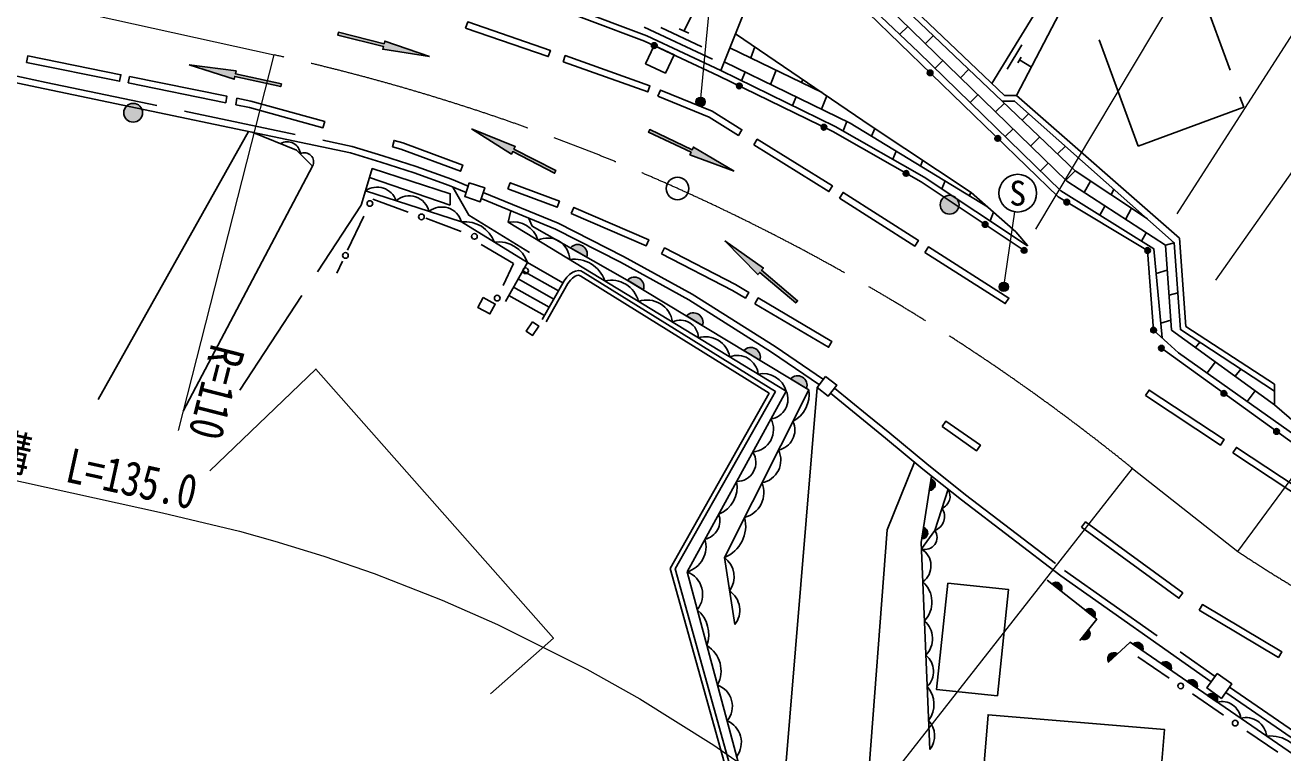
# Model space of a CAD drawing. Units: millimetres at full size, sheet at 1:1000; details may follow other scales. Extents: x 40000 to 680000, y 20000 to 380000.
# Drawn here: x 329447 to 396208, y 259171 to 297784 of the extents above; entities that cross this region are included whole.
import ezdxf
from ezdxf.enums import TextEntityAlignment as Align

# ---------------------------------------------------------------- set-up
doc = ezdxf.new("R2010")
doc.units = ezdxf.units.MM
doc.header["$LTSCALE"] = 1000
doc.linetypes.add('CHAIN', pattern=[18.5, 12, -1.5, 3.5, -1.5])
doc.linetypes.add('DASHED', pattern=[7.5, 6, -1.5])
for name, color, linetype, lineweight in [('M-BGD', 7, 'Continuous', 25), ('M-BMK', 2, 'CHAIN', 13), ('M-BMK-SRVR', 3, 'Continuous', 25), ('M-STR-HTXT', 7, 'Continuous', 13), ('M-STR-STRC', 7, 'Continuous', 25)]:
    doc.layers.add(name, color=color, linetype=linetype, lineweight=lineweight)
doc.styles.add('ＭＳ ゴシック', font='')
doc.styles.get('ＭＳ ゴシック').set_extended_font_data('MS Gothic')

msp = doc.modelspace()

# ---------------------------------------------------------------- hatches: boundary and pattern name
at = {"layer": 'M-BGD'}
for points in [[(362701, 296765, -1), (362973, 296637, -0.41421), (362773, 296565, -0.41421)], [(377375, 295359, -1), (377591, 295150, -0.41421), (377379, 295147, -0.41421)], [(367219, 294623, -1), (367489, 294492, -0.41421), (367289, 294423, -0.41421)], [(334681, 293136, -1), (335681, 293136, -0.41421), (335181, 292636, -0.41421)], [(371715, 292435, -1), (371985, 292304, -0.41421), (371785, 292235, -0.41421)], [(380966, 291880, -1), (381182, 291672, -0.41421), (380970, 291668, -0.41421)], [(376077, 289993, -1), (376337, 289844, -0.41421), (376133, 289789, -0.41421)], [(378018, 288256, -1), (379018, 288256, -0.41421), (378518, 287756, -0.41421)], [(384611, 288471, -1), (384869, 288317, -0.41421), (384663, 288265, -0.41421)], [(380281, 287290, -1), (380531, 287125, -0.41421), (380323, 287083, -0.41421)], [(358395, 285971, -0.82183), (359256, 285481)], [(382351, 285918, -1), (382601, 285752, -0.41421), (382393, 285710, -0.41421)], [(388882, 285829, -1), (389182, 285829, -0.41421), (389032, 285679, -0.41421)], [(361416, 284248, -0.82183), (362264, 283735)], [(364552, 282353, -0.82183), (365401, 281841)], [(389196, 281607, -1), (389496, 281607, -0.41421), (389346, 281457, -0.41421)], [(367594, 280515, -0.82183), (368442, 280003)], [(389609, 280643, -1), (389909, 280643, -0.41421), (389759, 280493, -0.41421)], [(370921, 278505, 0.82183), (370073, 279018)], [(392927, 278245, -1), (393227, 278245, -0.41421), (393077, 278095, -0.41421)], [(395723, 276224, -1), (396023, 276224, -0.41421), (395873, 276074, -0.41421)], [(377442, 273095), (377537, 273714, -0.84072)], [(377047, 270519), (377142, 271137, -0.84072)], [(384440, 267753), (383949, 268141, -0.84072)], [(386209, 266354), (385718, 266742, -0.84072)], [(385506, 265218), (385894, 265708, -0.84072)], [(387423, 264417), (386960, 263996, -0.84072)], [(388767, 264586), (388251, 264941, -0.84072)], [(390265, 263555), (389749, 263909, -0.84072)], [(391651, 262601), (391135, 262956, -0.84072)], [(392716, 261868), (392200, 262222, -0.84072)]]:
    msp.add_hatch(color=256, dxfattribs=at).paths.add_polyline_path(points)
at = {"layer": 'M-STR-HTXT'}
for points in [[(365495, 293869, -1), (365107, 293553, -0.41421), (365144, 293905, -0.41421)], [(381598, 284043, -0.41421), (381542, 283694, -0.41421), (381193, 283749, -1)]]:
    msp.add_hatch(color=256, dxfattribs=at).paths.add_polyline_path(points)
at = {"layer": 'M-STR-STRC'}
for points in [[(350907, 296118), (348536, 296944), (348500, 296798), (346075, 297405), (346038, 297260), (348464, 296653), (348427, 296507)], [(338150, 295673), (340543, 294915), (340575, 295061), (343016, 294522), (343049, 294669), (340608, 295208), (340640, 295354)], [(353138, 292286), (355257, 290941), (355326, 291075), (357549, 289930), (357617, 290064), (355395, 291208), (355463, 291341)], [(367087, 290041), (364923, 291313), (364859, 291177), (362598, 292245), (362534, 292109), (364795, 291041), (364731, 290906)], [(366587, 286340), (368347, 284550), (368444, 284664), (370350, 283046), (370447, 283161), (368541, 284779), (368638, 284893)]]:
    msp.add_hatch(color=256, dxfattribs=at).paths.add_polyline_path(points)

# ---------------------------------------------------------------- linework, layer by layer
at = {"layer": 'M-BGD'}
for p, q in [((364426, 297478), (365593, 299850)), ((362310, 297678), (365929, 295975)), ((363187, 297663), (365358, 296642)), ((364172, 297597), (364679, 297359)), ((376300, 297720), (375869, 297299)), ((377660, 297233), (377231, 296813)), ((366856, 296589), (371752, 294204)), ((368187, 296628), (367959, 296052)), ((382360, 296735), (381578, 295455)), ((378163, 295906), (377745, 295497)), ((382317, 296088), (382134, 295789)), ((382225, 295938), (382865, 295547)), ((367662, 295302), (367476, 294832)), ((369311, 295393), (369014, 294643)), ((379546, 295441), (379094, 294998)), ((370729, 294900), (370664, 294734)), ((370367, 293984), (370181, 293516)), ((372000, 294035), (371719, 293326)), ((380026, 294091), (379608, 293682)), ((381431, 293647), (380957, 293184)), ((382720, 293090), (382371, 292749)), ((373072, 292667), (372875, 292169)), ((333324, 277912), (341303, 292146)), ((374543, 292309), (374378, 291892)), ((381889, 292276), (381471, 291868)), ((383311, 291850), (382820, 291369)), ((375678, 291100), (375506, 290665)), ((384670, 291361), (384251, 290951)), ((377098, 290612), (376978, 290309)), ((383752, 290462), (383335, 290053)), ((385191, 290052), (384683, 289554)), ((347729, 289694), (352012, 288238)), ((378278, 289517), (378109, 289091)), ((386001, 289513), (385669, 288897)), ((387244, 289079), (387088, 288789)), ((347897, 288549), (349777, 287868)), ((379653, 288916), (379578, 288725)), ((380849, 287861), (380665, 287396)), ((386764, 288188), (386501, 287700)), ((388175, 288066), (387858, 287478)), ((346559, 285842), (347423, 287645)), ((350717, 287537), (352592, 286840)), ((388953, 286769), (388712, 286323)), ((353647, 286153), (355367, 285133)), ((358395, 285971), (359256, 285481)), ((390446, 286240), (389978, 286104)), ((345996, 284619), (346301, 285256)), ((355367, 285133), (354823, 283978)), ((356109, 285187), (354945, 283127)), ((357996, 284120), (356109, 285187)), ((357750, 283685), (355863, 284752)), ((390073, 284778), (389481, 284606)), ((357258, 282814), (355371, 283881)), ((357504, 283250), (355617, 284316)), ((361416, 284248), (362264, 283735)), ((357012, 282379), (355125, 283446)), ((390635, 283587), (390168, 283452)), ((364552, 282353), (365401, 281841)), ((390263, 282125), (389733, 281971)), ((367594, 280515), (368442, 280003)), ((389759, 280643), (398829, 274088)), ((391793, 280962), (391579, 280676)), ((392632, 279913), (392194, 279328)), ((393974, 279537), (393684, 279150)), ((369658, 256511), (371486, 278553)), ((370073, 279018), (370921, 278505)), ((395759, 278729), (395759, 277646)), ((394737, 278387), (394315, 277823)), ((377537, 273714), (377442, 273095)), ((377142, 271137), (377047, 270519)), ((383949, 268141), (384440, 267753)), ((385718, 266742), (386209, 266354)), ((385894, 265708), (385506, 265218)), ((386960, 263996), (387423, 264417)), ((388251, 264941), (388767, 264586)), ((388514, 264268), (390166, 263141)), ((389749, 263909), (390265, 263555)), ((391135, 262956), (391651, 262601)), ((393174, 262377), (405353, 253989)), ((391406, 262296), (393058, 261169)), ((392200, 262222), (392716, 261868)), ((394298, 260324), (395950, 259198))]:
    msp.add_line(p, q, dxfattribs=at)
at = {"layer": 'M-BGD', "linetype": 'DASHED'}
msp.add_line((393379, 262661), (405585, 254254), dxfattribs=at)
at = {"layer": 'M-BGD'}
for points in [[(309858, 321465), (312215, 317305), (321036, 317367), (327519, 315228), (331386, 309563), (336243, 308207), (336628, 309973), (344383, 307683), (345614, 307980), (357648, 302950), (360435, 303532), (367713, 298739), (366370, 295370)], [(311039, 315574), (325484, 312540), (329446, 306439), (332191, 305527), (349438, 301877), (350724, 301638), (362442, 297218), (366370, 295370)], [(329252, 306187), (332112, 305237), (349380, 301583), (350643, 301348), (362325, 296941), (366259, 295091), (372312, 292145), (377006, 289462), (382476, 285835)], [(369661, 303374), (370822, 303056), (371945, 303082), (381433, 294060), (382077, 294060), (390730, 286478), (391063, 281797), (395759, 278729)], [(369631, 302699), (374197, 298438), (384283, 288667), (389032, 285829)], [(369818, 302865), (369913, 302950), (376875, 296345), (384425, 288991), (389355, 285923), (389807, 281191)], [(400293, 273733), (395759, 277646), (390300, 281604), (389978, 286104), (384738, 289501), (370822, 303056)], [(371520, 303073), (381313, 293760), (381965, 293760), (390446, 286240), (390775, 281627), (395759, 278371)], [(380764, 294696), (383902, 299833), (384359, 298421), (382077, 294060)], [(382645, 286083), (382655, 286097), (382037, 286811), (379666, 288908), (374364, 292428), (367152, 297332)], [(319545, 296714), (330486, 294408), (346725, 291012), (348336, 290515), (350097, 289952), (351953, 289278), (352853, 288909)], [(366557, 295840), (373245, 292583), (380525, 288148)], [(366370, 295370), (372452, 292411), (377164, 289718), (382645, 286083)], [(381313, 293760), (385191, 290052), (389023, 287502)], [(341502, 292104), (343858, 291157), (344707, 290303), (337843, 277295)], [(347517, 288989), (347874, 290177), (352012, 288838), (352012, 288238)], [(356219, 285722), (352992, 287698), (352155, 289195)], [(347517, 288989), (352608, 287341), (356109, 285187)], [(353658, 288579), (357599, 286963), (361046, 285208), (364677, 283204), (369062, 280434), (371604, 278706)], [(355221, 287938), (355093, 287329), (369849, 278365), (364582, 268776), (367809, 256773)], [(356162, 287552), (356368, 287123), (361282, 284329), (371046, 278430), (366565, 269531), (367114, 265975)], [(389032, 285829), (389346, 281607), (390088, 280936)], [(356891, 282164), (358055, 284224), (358209, 284414), (358343, 284546), (358526, 284683), (358656, 284735), (358813, 284767), (358951, 284750), (359071, 284682), (369275, 278338), (363954, 268927), (367317, 256857)], [(357109, 282041), (358262, 284083), (358394, 284246), (358506, 284356), (358650, 284463), (358728, 284495), (358823, 284514), (358871, 284508), (358942, 284467), (368940, 278252), (363686, 268960), (367076, 256790)], [(390088, 280936), (390677, 280403), (398837, 274615), (402597, 272339), (406558, 270014), (410202, 268740), (411500, 268460), (412395, 268494)], [(339255, 274137), (344877, 279533), (357484, 265248), (354152, 262307)], [(372192, 278248), (375122, 275869), (377098, 274228), (379154, 272592), (384416, 268558), (392405, 262933)], [(376658, 274592), (375208, 271000), (374159, 257238)], [(377560, 273860), (377017, 270324), (377466, 259353)], [(378437, 273162), (377739, 270974), (377031, 269989)], [(383696, 268341), (386329, 266259), (385435, 265129)], [(386934, 263972), (388108, 265039), (397331, 258691), (396570, 244716)], [(379696, 250735), (380564, 261189), (389924, 260412), (389290, 252768), (387076, 252768), (386663, 249164)]]:
    msp.add_lwpolyline(points, dxfattribs=at)
at = {"layer": 'M-BGD', "linetype": 'DASHED'}
msp.add_lwpolyline([(385732, 298967), (391343, 301027), (394133, 293429), (388522, 291369)], close=True, dxfattribs=at)
at = {"layer": 'M-BGD'}
for points in [[(352823, 297627), (357218, 296115), (357332, 296445), (352937, 297958)], [(362839, 296700), (363890, 296205), (363437, 295241), (362385, 295736)], [(329513, 295811), (334457, 294810), (334527, 295153), (329583, 296154)], [(358000, 295838), (362492, 294238), (362610, 294567), (358118, 296168)], [(334921, 294716), (340092, 293669), (340161, 294012), (334991, 295059)], [(340622, 293562), (341347, 293415), (345256, 292342), (345349, 292680), (341428, 293756), (340691, 293905)], [(363039, 294014), (365748, 292904), (367309, 291936), (367494, 292233), (365907, 293217), (363171, 294338)], [(348941, 291331), (349380, 291210), (352553, 290030), (352675, 290358), (349488, 291544), (349033, 291668)], [(368122, 291432), (372116, 288956), (372301, 289254), (368306, 291730)], [(353022, 289426), (353846, 289157), (353605, 288416), (352780, 288685)], [(355071, 289093), (357685, 288121), (357807, 288449), (355193, 289421)], [(372676, 288610), (376674, 286064), (376862, 286359), (372864, 288905)], [(358435, 287795), (362411, 286073), (362551, 286394), (358574, 288117)], [(363225, 285656), (366992, 283707), (367681, 283300), (367859, 283601), (367161, 284014), (363386, 285967)], [(377205, 285726), (381477, 283006), (381665, 283301), (377393, 286021)], [(353757, 283335), (354402, 282982), (354116, 282458), (353471, 282811)], [(368179, 283005), (372094, 280693), (372272, 280994), (368358, 283307)], [(356376, 282038), (356709, 281818), (356381, 281321), (356047, 281542)], [(371937, 279137), (372527, 278682), (372076, 278098), (371486, 278553)], [(388913, 278124), (392907, 275502), (393099, 275794), (389105, 278417)], [(378118, 276485), (379950, 275205), (380151, 275492), (378319, 276772)], [(393547, 275082), (397509, 272481), (397701, 272773), (393739, 275375)], [(385528, 271137), (390689, 267373), (390895, 267655), (385735, 271420)], [(378417, 268176), (381641, 267841), (381056, 262197), (377832, 262531)], [(391761, 266735), (395973, 264230), (396152, 264531), (391939, 267035)], [(392730, 263382), (393499, 262826), (392947, 262062), (392178, 262619)]]:
    msp.add_lwpolyline(points, close=True, dxfattribs=at)
at = {"layer": 'M-BGD', "linetype": 'DASHED'}
for points in [[(319615, 297057), (330558, 294750), (346813, 291351), (348441, 290849), (350211, 290284), (352080, 289604), (352962, 289242)], [(340847, 278422), (347290, 288232), (347517, 288989)], [(353767, 288913), (357745, 287281), (361210, 285517), (364855, 283505), (369254, 280726), (371818, 278984)], [(372405, 278525), (374147, 277111), (375344, 276139), (377318, 274499), (379370, 272868), (384623, 268840), (392610, 263217)]]:
    msp.add_lwpolyline(points, dxfattribs=at)
at = {"layer": 'M-BGD'}
for centre, radius in [((362837, 296701), 150), ((377483, 295255), 150), ((367354, 294558), 150), ((335181, 293136), 500), ((371850, 292370), 150), ((381074, 291776), 150), ((376207, 289919), 150), ((347748, 288321), 150), ((378518, 288256), 500), ((384740, 288394), 150), ((350482, 287613), 150), ((380406, 287208), 150), ((353295, 286578), 150), ((382476, 285835), 150), ((389032, 285829), 150), ((346448, 285563), 150), ((356012, 284750), 150), ((354504, 283300), 150), ((389346, 281607), 150), ((389759, 280643), 150), ((393077, 278245), 150), ((395873, 276224), 150), ((390786, 262719), 150), ((393678, 260747), 150)]:
    msp.add_circle(centre, radius, dxfattribs=at)
for centre, radius, start, end in [((343366, 290911), 686, 4.36482, 121.25453), ((344271, 290526), 490, 332.85925, 116.77841), ((348138, 288143), 1049, 17.84756, 126.28765), ((349838, 287643), 1081, 13.65955, 130.47566), ((351565, 287056), 1081, 15.3027, 128.83251), ((352809, 285708), 1646, 19.76189, 97.02736), ((355349, 285980), 1374, 16.69161, 100.74833), ((357177, 285311), 1180, 1.72937, 115.71058), ((354597, 284691), 1591, 18.16155, 98.6277), ((358777, 285641), 505, 341.54378, 139.20198), ((358608, 283669), 1697, 18.89985, 98.5401), ((361790, 283908), 505, 340.03246, 137.69065), ((360540, 282731), 1523, 15.06394, 102.37601), ((362450, 281822), 1377, 8.80501, 108.63493), ((364926, 282013), 505, 340.03246, 137.69065), ((364229, 281175), 954, 1.45235, 115.98759), ((365554, 279934), 1318, 11.08962, 106.35032), ((367967, 280176), 505, 340.03246, 137.69065), ((367251, 279154), 1110, 6.12794, 111.31201), ((368606, 278003), 1294, 16.24746, 101.19248), ((370447, 278678), 505, 340.03246, 137.69065), ((369437, 278188), 1626, 298.00218, 8.54973), ((368881, 277935), 1059, 278.50369, 23.94433), ((367964, 276333), 1208, 275.13041, 27.31761), ((369228, 276294), 1075, 281.31897, 25.23294), ((367224, 274581), 1011, 269.51387, 32.93415), ((368323, 274707), 1237, 281.03347, 25.51844), ((365697, 273275), 1547, 291.43442, 11.0136), ((367290, 272984), 1368, 284.72168, 21.83023), ((377436, 273413), 318, 271.16878, 71.38651), ((377849, 272791), 696, 292.35143, 32.26025), ((365325, 271485), 1000, 281.95233, 20.4957), ((377459, 271710), 788, 290.88621, 33.72547), ((365876, 271213), 1818, 292.28419, 14.26772), ((377040, 270836), 318, 271.16878, 71.38651), ((364208, 270107), 1383, 285.69544, 16.75258), ((377212, 270606), 643, 253.60374, 34.97681), ((376484, 269094), 1048, 306.12621, 58.56198), ((365788, 268501), 1291, 324.59676, 52.95289), ((364125, 267573), 1286, 320.89858, 69.19539), ((366161, 266738), 1221, 321.32502, 56.22464), ((376128, 267171), 1452, 316.81036, 47.87782), ((384161, 267904), 318, 331.55019, 131.76792), ((363982, 265435), 1751, 340.7904, 49.30357), ((385930, 266505), 318, 331.55019, 131.76792), ((376331, 265229), 1278, 316.75151, 47.93668), ((385657, 265497), 318, 241.55019, 41.76792), ((364818, 263522), 1568, 331.53367, 58.5603), ((387228, 264166), 318, 52.177, 212.39473), ((388478, 264718), 318, 335.35166, 135.56939), ((376548, 263493), 1118, 314.38427, 50.30392), ((389976, 263687), 318, 335.35166, 135.56939), ((391362, 262733), 318, 335.35166, 135.56939), ((365784, 261644), 1202, 320.10128, 69.99269), ((376243, 261743), 1444, 323.49048, 41.1977), ((392427, 262000), 318, 335.35166, 135.56939), ((392970, 260889), 1007, 6.53898, 104.38207), ((394249, 259933), 1107, 6.32675, 104.5943), ((366216, 259724), 1250, 323.22611, 66.86786), ((376558, 260082), 1165, 321.24471, 43.44347), ((395558, 258236), 1831, 14.39501, 96.52605)]:
    msp.add_arc(centre, radius, start, end, dxfattribs=at)
at = {"layer": 'M-BMK'}
for p, q in [((278906, 310260), (342665, 296207)), ((388221, 274265), (393823, 269855))]:
    msp.add_line(p, q, dxfattribs=at)
for centre, radius, start, end in [((318987, 188786), 110000, 50.99413, 77.57), ((432710, 328059), 70000, 236.25202, 285.76169)]:
    msp.add_arc(centre, radius, start, end, dxfattribs=at)
at = {"layer": 'M-BMK-SRVR'}
msp.add_circle((364075, 289121), 600, dxfattribs=at)
at = {"layer": 'M-STR-HTXT'}
for p, q in [((365301, 293711), (366516, 306579)), ((383097, 286961), (395091, 307043)), ((390594, 287775), (398379, 299891)), ((392647, 284251), (401777, 297206)), ((337586, 276272), (342665, 296207)), ((381395, 283896), (381989, 287880)), ((393823, 269855), (402551, 281743)), ((372989, 254832), (388221, 274265))]:
    msp.add_line(p, q, dxfattribs=at)
msp.add_lwpolyline([(282989, 283760), (336739, 271913), (340823, 270926), (342705, 270404), (345301, 269603), (347971, 268681), (351588, 267272), (354516, 265987), (359269, 263616), (362081, 262034), (366009, 259575), (369270, 257299), (372857, 254532), (379116, 249397), (391227, 242427), (397746, 239869)], dxfattribs=at)
for centre in [(365301, 293711), (381395, 283896)]:
    msp.add_circle(centre, 250, dxfattribs=at)
at = {"layer": 'M-STR-STRC'}
for points in [[(350907, 296118), (348427, 296507), (348464, 296653), (346038, 297260), (346075, 297405), (348500, 296798), (348536, 296944)], [(338150, 295673), (340640, 295354), (340608, 295208), (343049, 294669), (343016, 294522), (340575, 295061), (340543, 294915)], [(353138, 292286), (355463, 291341), (355395, 291208), (357617, 290064), (357549, 289930), (355326, 291075), (355257, 290941)], [(367087, 290041), (364731, 290906), (364795, 291041), (362534, 292109), (362598, 292245), (364859, 291177), (364923, 291313)], [(366587, 286340), (368638, 284893), (368541, 284779), (370447, 283161), (370350, 283046), (368444, 284664), (368347, 284550)]]:
    msp.add_lwpolyline(points, close=True, dxfattribs=at)
msp.add_circle((382136, 288869), 1000, dxfattribs=at)

# ---------------------------------------------------------------- texts
at = {"layer": 'M-STR-HTXT', "style": 'ＭＳ ゴシック', "width": 0.8}
msp.add_text('R=110', height=1833, rotation=255.707, dxfattribs=at).set_placement((337576, 276234), align=Align.BOTTOM_RIGHT)
msp.add_text('側\u3000溝\u3000L=135.0', height=1833, rotation=347.571, dxfattribs=at).set_placement((330892, 273149), align=Align.BOTTOM_CENTER)
at = {"layer": 'M-STR-STRC', "style": 'ＭＳ ゴシック'}
msp.add_text('S', height=1320, dxfattribs=at).set_placement((382136, 288869), align=Align.MIDDLE_CENTER)

doc.saveas('drawing.dxf')
